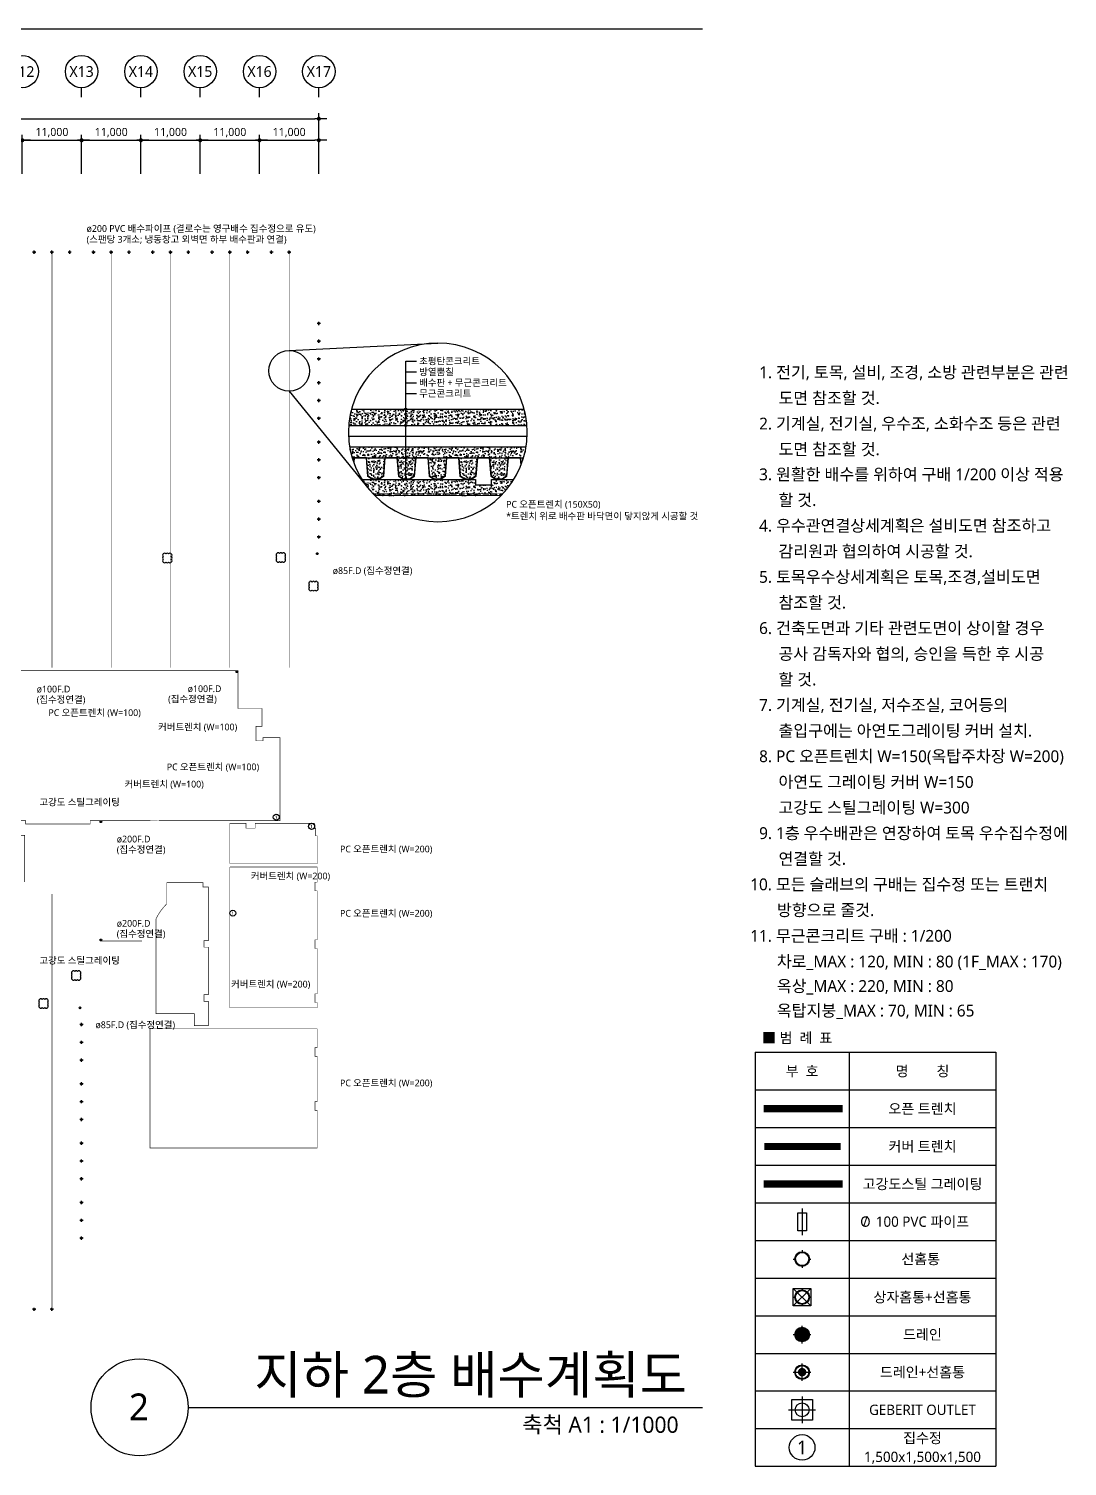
# Model space of a CAD drawing. Header units: millimetres. Extents: x 5104319 to 6731528, y 2502930 to 3039130.
# Drawn here: x 5698141 to 5890728, y 2772607 to 3039130 of the extents above; entities that cross this region are included whole.
import ezdxf
from ezdxf.enums import TextEntityAlignment as Align

# ---------------------------------------------------------------- set-up
doc = ezdxf.new("R2010")
doc.units = ezdxf.units.MM
doc.header["$PDMODE"] = 1
for name, pattern in [('CENTER2', [28.575, 19.05, -3.175, 3.175, -3.175]), ('DIVIDE2', [15.875, 6.35, -3.175, 0, -3.175, 0, -3.175]), ('HID', [2.3, 1.5, -0.8])]:
    doc.linetypes.add(name, pattern=pattern)
doc.layers.get('Defpoints').update_dxf_attribs({"color": 140})
for name, color, linetype in [('0-아연도 그레이팅 커버', 6, 'DIVIDE2'), ('0-오픈트랜치', 2, 'HID'), ('AA-EL-9', 251, 'Continuous'), ('AA-FIN-1', 6, 'Continuous'), ('AA-FIN-2', 8, 'Continuous'), ('D-1', 6, 'Continuous'), ('D-2', 6, 'Continuous'), ('D-3', 6, 'Continuous'), ('EL4', 253, 'Continuous'), ('HAT', 8, 'Continuous'), ('SYM', 253, 'Continuous')]:
    doc.layers.add(name, color=color, linetype=linetype)
for name, color, linetype, lineweight in [('A-AXIS-BUBL', 7, 'Continuous', 25), ('A-BORD-TEXT', 3, 'Continuous', 25), ('A-DIMS', 7, 'Continuous', 25), ('A-MKXS-TEXT1', 3, 'Continuous', 25), ('A-XXXX-SYMB', 7, 'Continuous', 25), ('A-XXXX-TXT1', 3, 'Continuous', 25), ('A-XXXX-TXT2', 3, 'Continuous', 25), ('AA-WALL-CONC', 2, 'Continuous', 18), ('REV-202205', 20, 'Continuous', 25)]:
    doc.layers.add(name, color=color, linetype=linetype, lineweight=lineweight)
doc.styles.add('HY울릉도L', font='')
doc.styles.add('맑은고딕', font='malgun.ttf')
doc.styles.get('HY울릉도L').set_extended_font_data('HYwulM')
doc.linetypes.add('BATTING', pattern='A,0.00254,-2.54,[134,ltypeshp.shx,S=2.54,R=0,X=-2.54,Y=0],-5.08,[134,ltypeshp.shx,S=2.54,R=180,X=2.54,Y=0],-2.54', length=10.16254)
doc.dimstyles.new('CDIM', dxfattribs={"dimtxt": 3, "dimasz": 1.5, "dimexe": 2, "dimexo": 1, "dimgap": 1, "dimtad": 1, "dimdec": 0, "dimrnd": 0.5, "dimzin": 0, "dimdsep": 32, "dimlunit": 6, "dimtxsty": 'HY울릉도L', "dimblk1": '_CIDOT', "dimblk2": '_CIDOT', "dimsah": 1, "dimcen": 5.5, "dimclrd": 2, "dimclre": 2, "dimclrt": 7, "dimadec": 0, "dimazin": 0, "dimtfac": 1, "dimtdec": 0, "dimtix": 1, "dimtmove": 2, "dimatfit": 1, "dimldrblk": '_CIDOT', "dimfxl": 1, "dimtolj": 1, "dimtzin": 0, "dimlwd": -1, "dimarcsym": 0})

# ---------------------------------------------------------------- blocks, each defined once
blk = doc.blocks.new('_CIDOT')
at = {"color": 0, "linetype": 'ByBlock'}
blk.add_line((2, 0), (-1, 0), dxfattribs=at)
at = {"color": 0, "linetype": 'ByBlock', "const_width": 0.5}
blk.add_lwpolyline([(-0.25, 0, 1), (0.25, 0, 1)], format="xyb", close=True, dxfattribs=at)
blk = doc.blocks.new('*D38')
at = {"layer": 'A-DIMS', "lineweight": -2, "transparency": 16777216}
for p, q in [((236693, 255621), (236693, 262871)), ((247693, 255621), (247693, 262871))]:
    blk.add_line(p, q, dxfattribs=at)
at = {"layer": 'A-DIMS', "transparency": 16777216}
blk.add_line((237443, 261871), (246943, 261871), dxfattribs=at)
at = {"layer": 'Defpoints', "color": 0, "transparency": 16777216}
for p in [(247693, 261871), (236693, 255121), (247693, 255121)]:
    blk.add_point(p, dxfattribs=at)
at = {"layer": 'A-DIMS', "transparency": 16777216, "xscale": 750, "yscale": 750, "zscale": 750, "rotation": 180}
blk.add_blockref('_CIDOT', (236693, 261871), dxfattribs=at)
at = {"layer": 'A-DIMS', "transparency": 16777216, "xscale": 750, "yscale": 750, "zscale": 750}
blk.add_blockref('_CIDOT', (247693, 261871), dxfattribs=at)
at = {"layer": 'A-DIMS', "color": 3, "transparency": 16777216, "insert": (242193, 263275), "char_height": 1500, "attachment_point": 5, "style": '맑은고딕'}
blk.add_mtext('\\A1;11,000', dxfattribs=at)
blk = doc.blocks.new('*D39')
at = {"layer": 'A-DIMS', "lineweight": -2, "transparency": 16777216}
for p, q in [((247693, 255621), (247693, 262871)), ((258693, 255621), (258693, 262871))]:
    blk.add_line(p, q, dxfattribs=at)
at = {"layer": 'A-DIMS', "transparency": 16777216}
blk.add_line((248443, 261871), (257943, 261871), dxfattribs=at)
at = {"layer": 'Defpoints', "color": 0, "transparency": 16777216}
for p in [(258693, 261871), (247693, 255121), (258693, 255121)]:
    blk.add_point(p, dxfattribs=at)
at = {"layer": 'A-DIMS', "transparency": 16777216, "xscale": 750, "yscale": 750, "zscale": 750, "rotation": 180}
blk.add_blockref('_CIDOT', (247693, 261871), dxfattribs=at)
at = {"layer": 'A-DIMS', "transparency": 16777216, "xscale": 750, "yscale": 750, "zscale": 750}
blk.add_blockref('_CIDOT', (258693, 261871), dxfattribs=at)
at = {"layer": 'A-DIMS', "color": 3, "transparency": 16777216, "insert": (253193, 263275), "char_height": 1500, "attachment_point": 5, "style": '맑은고딕'}
blk.add_mtext('\\A1;11,000', dxfattribs=at)
blk = doc.blocks.new('*D40')
at = {"layer": 'A-DIMS', "lineweight": -2, "transparency": 16777216}
for p, q in [((258693, 255621), (258693, 262871)), ((269693, 255621), (269693, 262871))]:
    blk.add_line(p, q, dxfattribs=at)
at = {"layer": 'A-DIMS', "transparency": 16777216}
blk.add_line((259443, 261871), (268943, 261871), dxfattribs=at)
at = {"layer": 'Defpoints', "color": 0, "transparency": 16777216}
for p in [(269693, 261871), (258693, 255121), (269693, 255121)]:
    blk.add_point(p, dxfattribs=at)
at = {"layer": 'A-DIMS', "transparency": 16777216, "xscale": 750, "yscale": 750, "zscale": 750, "rotation": 180}
blk.add_blockref('_CIDOT', (258693, 261871), dxfattribs=at)
at = {"layer": 'A-DIMS', "transparency": 16777216, "xscale": 750, "yscale": 750, "zscale": 750}
blk.add_blockref('_CIDOT', (269693, 261871), dxfattribs=at)
at = {"layer": 'A-DIMS', "color": 3, "transparency": 16777216, "insert": (264193, 263275), "char_height": 1500, "attachment_point": 5, "style": '맑은고딕'}
blk.add_mtext('\\A1;11,000', dxfattribs=at)
blk = doc.blocks.new('*D41')
at = {"layer": 'A-DIMS', "lineweight": -2, "transparency": 16777216}
for p, q in [((269693, 255621), (269693, 262871)), ((280693, 255621), (280693, 262871))]:
    blk.add_line(p, q, dxfattribs=at)
at = {"layer": 'A-DIMS', "transparency": 16777216}
blk.add_line((270443, 261871), (279943, 261871), dxfattribs=at)
at = {"layer": 'Defpoints', "color": 0, "transparency": 16777216}
for p in [(280693, 261871), (269693, 255121), (280693, 255121)]:
    blk.add_point(p, dxfattribs=at)
at = {"layer": 'A-DIMS', "transparency": 16777216, "xscale": 750, "yscale": 750, "zscale": 750, "rotation": 180}
blk.add_blockref('_CIDOT', (269693, 261871), dxfattribs=at)
at = {"layer": 'A-DIMS', "transparency": 16777216, "xscale": 750, "yscale": 750, "zscale": 750}
blk.add_blockref('_CIDOT', (280693, 261871), dxfattribs=at)
at = {"layer": 'A-DIMS', "color": 3, "transparency": 16777216, "insert": (275193, 263275), "char_height": 1500, "attachment_point": 5, "style": '맑은고딕'}
blk.add_mtext('\\A1;11,000', dxfattribs=at)
blk = doc.blocks.new('*D42')
at = {"layer": 'A-DIMS', "lineweight": -2, "transparency": 16777216}
for p, q in [((280693, 255621), (280693, 262871)), ((291693, 255621), (291693, 262871))]:
    blk.add_line(p, q, dxfattribs=at)
at = {"layer": 'A-DIMS', "transparency": 16777216}
blk.add_line((281443, 261871), (290943, 261871), dxfattribs=at)
at = {"layer": 'Defpoints', "color": 0, "transparency": 16777216}
for p in [(291693, 261871), (280693, 255121), (291693, 255121)]:
    blk.add_point(p, dxfattribs=at)
at = {"layer": 'A-DIMS', "transparency": 16777216, "xscale": 750, "yscale": 750, "zscale": 750, "rotation": 180}
blk.add_blockref('_CIDOT', (280693, 261871), dxfattribs=at)
at = {"layer": 'A-DIMS', "transparency": 16777216, "xscale": 750, "yscale": 750, "zscale": 750}
blk.add_blockref('_CIDOT', (291693, 261871), dxfattribs=at)
at = {"layer": 'A-DIMS', "color": 3, "transparency": 16777216, "insert": (286193, 263275), "char_height": 1500, "attachment_point": 5, "style": '맑은고딕'}
blk.add_mtext('\\A1;11,000', dxfattribs=at)
blk = doc.blocks.new('*D43')
at = {"layer": 'A-DIMS', "lineweight": -2, "transparency": 16777216}
for p, q in [((126693, 255621), (126693, 266871)), ((302693, 255621), (302693, 266871))]:
    blk.add_line(p, q, dxfattribs=at)
at = {"layer": 'A-DIMS', "transparency": 16777216}
blk.add_line((127443, 265871), (301943, 265871), dxfattribs=at)
at = {"layer": 'Defpoints', "color": 0, "transparency": 16777216}
for p in [(302693, 265871), (126693, 255121), (302693, 255121)]:
    blk.add_point(p, dxfattribs=at)
at = {"layer": 'A-DIMS', "transparency": 16777216, "xscale": 750, "yscale": 750, "zscale": 750, "rotation": 180}
blk.add_blockref('_CIDOT', (126693, 265871), dxfattribs=at)
at = {"layer": 'A-DIMS', "transparency": 16777216, "xscale": 750, "yscale": 750, "zscale": 750}
blk.add_blockref('_CIDOT', (302693, 265871), dxfattribs=at)
at = {"layer": 'A-DIMS', "color": 3, "transparency": 16777216, "insert": (214693, 267275), "char_height": 1500, "attachment_point": 5, "style": '맑은고딕'}
blk.add_mtext('\\A1;176,000', dxfattribs=at)
blk = doc.blocks.new('*D44')
at = {"layer": 'A-DIMS', "lineweight": -2, "transparency": 16777216}
for p, q in [((291693, 255621), (291693, 262871)), ((302693, 255621), (302693, 262871))]:
    blk.add_line(p, q, dxfattribs=at)
at = {"layer": 'A-DIMS', "transparency": 16777216}
blk.add_line((292443, 261871), (301943, 261871), dxfattribs=at)
at = {"layer": 'Defpoints', "color": 0, "transparency": 16777216}
for p in [(302693, 261871), (291693, 255121), (302693, 255121)]:
    blk.add_point(p, dxfattribs=at)
at = {"layer": 'A-DIMS', "transparency": 16777216, "xscale": 750, "yscale": 750, "zscale": 750, "rotation": 180}
blk.add_blockref('_CIDOT', (291693, 261871), dxfattribs=at)
at = {"layer": 'A-DIMS', "transparency": 16777216, "xscale": 750, "yscale": 750, "zscale": 750}
blk.add_blockref('_CIDOT', (302693, 261871), dxfattribs=at)
at = {"layer": 'A-DIMS', "color": 3, "transparency": 16777216, "insert": (297193, 263275), "char_height": 1500, "attachment_point": 5, "style": '맑은고딕'}
blk.add_mtext('\\A1;11,000', dxfattribs=at)
blk = doc.blocks.new('배수 NOTE')
at = {"layer": 'A-BORD-TEXT', "style": '맑은고딕'}
for s, p in [('1. 전기, 토목, 설비, 조경, 소방 관련부분은 관련 ', (442112, 286709)), ('도면 참조할 것.', (445066, 282798)), ('2. 기계실, 전기실, 우수조, 소화수조 등은 관련', (442112, 278909)), ('도면 참조할 것.', (445066, 274998)), ('3. 원활한 배수를 위하여 구배 1/200 이상 적용', (442112, 271182)), ('할 것.', (445066, 267271)), ('4. 우수관연결상세계획은 설비도면 참조하고', (442112, 263382)), ('감리원과 협의하여 시공할 것.', (445066, 259471)), ('5. 토목우수상세계획은 토목,조경,설비도면', (442112, 255582)), ('참조할 것.', (445066, 251671)), ('6. 건축도면과 기타 관련도면이 상이할 경우', (442112, 247782)), ('공사 감독자와 협의, 승인을 득한 후 시공 ', (445066, 243871)), ('할 것.', (445066, 239971)), ('7. 기계실, 전기실, 저수조실, 코어등의', (442112, 236082)), ('출입구에는 아연도그레이팅 커버 설치.', (445066, 232171)), ('8. PC 오픈트렌치 W=150(옥탑주차장 W=200) ', (442112, 228282)), ('아연도 그레이팅 커버 W=150', (445066, 224371)), ('고강도 스틸그레이팅 W=300', (445066, 220471)), ('9. 1층 우수배관은 연장하여 토목 우수집수정에', (442112, 216582)), ('연결할 것.', (445066, 212671)), ('10. 모든 슬래브의 구배는 집수정 또는 트랜치', (440756, 208782)), ('방향으로 줄것.', (444839, 204871)), ('11. 무근콘크리트 구배 : 1/200', (440756, 200949)), ('차로_MAX : 120, MIN : 80 (1F_MAX : 170)', (444813, 197037)), ('옥상_MAX : 220, MIN : 80 ', (444813, 193309)), ('옥탑지붕_MAX : 70, MIN : 65', (444813, 189573))]:
    blk.add_text(s, height=1800, dxfattribs=at).set_placement(p)
blk = doc.blocks.new('A$C20DC7017')
at = {"layer": 'D-1'}
for p, q in [((1200, 2640), (1200, 2280)), ((-240, 1200), (120, 1200)), ((1200, 120), (1200, -240)), ((2280, 1200), (2640, 1200))]:
    blk.add_line(p, q, dxfattribs=at)
at = {"layer": 'D-1', "ltscale": 0.6}
blk.add_circle((1200, 1200), 1080, dxfattribs=at)
at = {"layer": 'Defpoints'}
blk.add_circle((1200, 1200), 1200, dxfattribs=at)
at = {"layer": 'SYM', "ltscale": 0.6}
blk.add_circle((1200, 1200), 1080, dxfattribs=at)
blk = doc.blocks.new('A$C144A12A0')
at = {"layer": 'D-2'}
h = blk.add_hatch(color=256, dxfattribs=at)
h.dxf.hatch_style = 1
edge = h.paths.add_edge_path()
edge.add_arc((1200, 1200), 1200, 0, 360)
for p, q in [((1200, -240), (1200, 2640)), ((-240, 1200), (2640, 1200))]:
    blk.add_line(p, q, dxfattribs=at)
at = {"layer": 'Defpoints'}
blk.add_circle((1200, 1200), 1200, dxfattribs=at)
blk = doc.blocks.new('A$C2F0C5309')
at = {"layer": 'D-3'}
for p, q in [((1200, -240), (1200, 2640)), ((-240, 1200), (2640, 1200))]:
    blk.add_line(p, q, dxfattribs=at)
at = {"layer": 'D-3', "const_width": 691}
blk.add_lwpolyline([(854, 1200, 1), (1546, 1200, 1)], format="xyb", close=True, dxfattribs=at)
at = {"layer": 'D-3', "ltscale": 0.6}
blk.add_circle((1200, 1200), 1093, dxfattribs=at)
at = {"layer": 'Defpoints'}
blk.add_circle((1200, 1200), 1200, dxfattribs=at)
blk = doc.blocks.new('pipe')
at = {"layer": 'D-1', "ltscale": 0.6}
blk.add_lwpolyline([(4852578, 194316), (4852578, 196766), (4853778, 196766), (4853778, 194316)], close=True, dxfattribs=at)
blk.add_lwpolyline([(4853178, 197366), (4853178, 193716)], dxfattribs=at)
blk = doc.blocks.new('상자')
at = {"layer": 'D-1'}
for p, q in [((6041333, 124773), (6041693, 124773)), ((6042773, 126213), (6042773, 125853)), ((6043853, 124773), (6044213, 124773)), ((6042773, 123693), (6042773, 123333))]:
    blk.add_line(p, q, dxfattribs=at)
at = {"layer": 'D-1', "ltscale": 0.6}
blk.add_lwpolyline([(6041333, 126213), (6044213, 126213), (6044213, 123333), (6041333, 123333)], close=True, dxfattribs=at)
for points in [[(6044213, 126213), (6041333, 123333)], [(6041333, 126213), (6044213, 123333)]]:
    blk.add_lwpolyline(points, dxfattribs=at)
blk.add_circle((6042773, 124773), 1080, dxfattribs=at)
at = {"layer": 'Defpoints'}
blk.add_circle((6042773, 124773), 1200, dxfattribs=at)
at = {"layer": 'SYM', "ltscale": 0.6}
blk.add_circle((6042773, 124773), 1080, dxfattribs=at)
blk = doc.blocks.new('범례')
for p, q in [((5050922, 2339790), (5093037, 2339790)), ((5050922, 2339790), (5050922, 2267386)), ((5067378, 2339790), (5067378, 2267386)), ((5093037, 2339790), (5093037, 2306879)), ((5093037, 2339790), (5093037, 2267386)), ((5050922, 2333208), (5093037, 2333208)), ((5050922, 2326626), (5093037, 2326626)), ((5050922, 2320043), (5093037, 2320043)), ((5050922, 2313461), (5093037, 2313461)), ((5050922, 2313461), (5093037, 2313461)), ((5050922, 2306879), (5093037, 2306879)), ((5050922, 2300297), (5093037, 2300297)), ((5050922, 2293715), (5093037, 2293715)), ((5050922, 2287132), (5093037, 2287132)), ((5050922, 2280550), (5093037, 2280550)), ((5050922, 2273968), (5093037, 2273968)), ((5050922, 2267386), (5093037, 2267386))]:
    blk.add_line(p, q)
blk.add_lwpolyline([(5067378, 2306879), (5067378, 2300297)])
at = {"layer": '0-아연도 그레이팅 커버', "linetype": 'CENTER2', "ltscale": 400, "const_width": 1197}
blk.add_lwpolyline([(5065889, 2323317), (5052515, 2323317)], dxfattribs=at)
at = {"layer": '0-아연도 그레이팅 커버', "ltscale": 600, "const_width": 1282}
blk.add_lwpolyline([(5066236, 2316752), (5052421, 2316752)], dxfattribs=at)
at = {"layer": '0-오픈트랜치', "ltscale": 1000, "const_width": 1282}
blk.add_lwpolyline([(5066236, 2329917), (5052421, 2329917)], dxfattribs=at)
at = {"layer": 'D-1'}
for p, q in [((5059150, 2279578), (5059150, 2274941)), ((5056795, 2277259), (5061506, 2277259))]:
    blk.add_line(p, q, dxfattribs=at)
blk.add_lwpolyline([(5057341, 2279068), (5060959, 2279068), (5060959, 2275450), (5057341, 2275450)], close=True, dxfattribs=at)
blk.add_circle((5059150, 2277259), 1206, dxfattribs=at)
at = {"layer": 'D-3', "ltscale": 0.6}
blk.add_circle((5059150, 2270677), 2243, dxfattribs=at)
at = {"xscale": 1.282279608192343, "yscale": 1.282279608192343, "zscale": 1.282279608192343}
blk.add_blockref('pipe', (-1163981, 2059399), dxfattribs=at)
at = {"layer": 'D-1', "ltscale": 0.6, "xscale": 1.068566340160285, "yscale": 1.068566340160285, "zscale": 1.068566340160285}
for name, p in [('A$C20DC7017', (5057868, 2302350)), ('상자', (-1397954, 2163634))]:
    blk.add_blockref(name, p, dxfattribs=at)
at = {"layer": 'D-2', "ltscale": 0.6, "xscale": 1.068566340160285, "yscale": 1.068566340160285, "zscale": 1.068566340160285}
blk.add_blockref('A$C144A12A0', (5057868, 2289141), dxfattribs=at)
at = {"layer": 'D-3', "ltscale": 0.6, "xscale": 1.068566340160285, "yscale": 1.068566340160285, "zscale": 1.068566340160285}
blk.add_blockref('A$C2F0C5309', (5057868, 2282559), dxfattribs=at)
at = {"layer": 'A-BORD-TEXT', "style": '맑은고딕'}
blk.add_text('  ■ 범  례  표', height=1800, dxfattribs=at).set_placement((5050922, 2341421))
for s, height, p in [('부  호', 1800, (5059150, 2336499)), ('명        칭', 1800, (5080207, 2336499)), ('오픈 트렌치', 1800, (5080207, 2329917)), ('커버 트렌치', 1800, (5080207, 2323335)), ('고강도스틸 그레이팅', 1800, (5080207, 2316752)), ('O', 1800, (5070227, 2310170)), ('/', 1800, (5070236, 2310275)), ('100 PVC 파이프', 1800, (5080207, 2310170)), ('선홈통 ', 1800, (5080207, 2303632)), ('상자홈통+선홈통', 1800, (5080207, 2296962)), ('드레인', 1800, (5080207, 2290424)), ('드레인+선홈통', 1800, (5080207, 2283841)), ('GEBERIT OUTLET', 1800, (5080207, 2277259)), ('집수정', 1800, (5080207, 2272323)), ('1', 2400, (5059150, 2270677)), ('1,500x1,500x1,500', 1800, (5080207, 2269031))]:
    blk.add_text(s, height=height, dxfattribs=at).set_placement(p, align=Align.MIDDLE_CENTER)
blk = doc.blocks.new('DIM(210222)')
for p, q in [((258693, 269870.6), (258693, 271620.6)), ((269693, 269870.6), (269693, 271620.6)), ((280693, 269870.6), (280693, 271620.6)), ((291693, 269870.6), (291693, 271620.6)), ((302693, 269870.6), (302693, 271620.6))]:
    blk.add_line(p, q)
at = {"layer": 'A-AXIS-BUBL', "ltscale": 0.2}
for centre in [(247693, 274620.6), (258693, 274620.6), (269693, 274620.6), (280693, 274620.6), (291693, 274620.6), (302693, 274620.6)]:
    blk.add_circle(centre, 3000, dxfattribs=at)
at = {"layer": 'A-XXXX-TXT2', "ltscale": 0.2, "style": '맑은고딕'}
for s, p in [('X12', (247693, 274620.6)), ('X13', (258693, 274620.6)), ('X14', (269693, 274620.6)), ('X15', (280693, 274620.6)), ('X16', (291693, 274620.6)), ('X17', (302693, 274620.6))]:
    blk.add_text(s, height=2000, dxfattribs=at).set_placement(p, align=Align.MIDDLE)
at = {"layer": 'A-DIMS'}
for p1, p2, distance, picture, middle in [((126693, 255120.6), (302693, 255120.6), 10750, '*D43', (214693, 267275.5)), ((236693, 255120.6), (247693, 255120.6), 6750, '*D38', (242193, 263275.5)), ((247693, 255120.6), (258693, 255120.6), 6750, '*D39', (253193, 263275.5)), ((258693, 255120.6), (269693, 255120.6), 6750, '*D40', (264193, 263275.5)), ((269693, 255120.6), (280693, 255120.6), 6750, '*D41', (275193, 263275.5)), ((280693, 255120.6), (291693, 255120.6), 6750, '*D42', (286193, 263275.5)), ((291693, 255120.6), (302693, 255120.6), 6750, '*D44', (297193, 263275.5))]:
    dim = blk.add_aligned_dim(p1=p1, p2=p2, distance=distance, dimstyle='CDIM', override={"dimscale": 500, "dimtxsty": '맑은고딕', "dimclrd": 256, "dimclre": 256, "dimclrt": 3}, dxfattribs=at)
    dim.commit()
    dim.dimension.update_dxf_attribs({"geometry": picture, "text_midpoint": middle})

msp = doc.modelspace()

# ---------------------------------------------------------------- hatches: boundary and pattern name
h = msp.add_hatch(color=256)
h.dxf.hatch_style = 1
edge = h.paths.add_edge_path()
edge.add_arc((5768043, 2968585), 200, 0, 360)
h = msp.add_hatch(color=256)
h.dxf.hatch_style = 1
edge = h.paths.add_edge_path()
edge.add_arc((5768043, 2965585), 200, 0, 360)
h = msp.add_hatch(color=256)
h.dxf.hatch_style = 1
edge = h.paths.add_edge_path()
edge.add_arc((5768043, 2959585), 200, 0, 360)
h = msp.add_hatch(color=256)
h.dxf.hatch_style = 1
edge = h.paths.add_edge_path()
edge.add_arc((5768043, 2955585), 200, 0, 360)
at = {"layer": 'HAT'}
h = msp.add_hatch(dxfattribs=at)
h.set_pattern_fill('AR-CONC', color=256, scale=8, style=0)
h.set_pattern_definition([(50, (5508914.6, 2932249.4), (1457.4774, -127.5127), [152.4, -1676.4]), (355, (5508914.6, 2932249.4), (-281.947, 1528.455), [121.92, -1341.125]), (100.45144, (5509036, 2932238.8), (1175.53, 1400.942), [129.52, -1424.722]), (46.1842, (5508914.6, 2932655.8), (2168.632, -336.339), [228.6, -2514.6]), (96.6356, (5509095.3, 2932627.8), (1899.233, 1979.409), [194.28, -2137.085]), (351.18415, (5508914.6, 2932655.8), (1899.233, 1979.409), [182.88, -2011.678]), (21, (5509117.8, 2932554.2), (1212.915, -818.1216), [152.4, -1676.4]), (326, (5509117.8, 2932554.2), (494.416, 1473.504), [121.92, -1341.12]), (71.45144, (5509218.9, 2932486), (1707.3314, 655.382), [129.52, -1424.7195]), (37.5, (5508914.6, 2932249.4), (24.7088, 676.4403), [0, -1324.864, 0, -1361.44, 0, -1346.2]), (7.5, (5508914.6, 2932249.4), (534.5573, 801.4446), [0, -776.224, 0, -1294.384, 0, -513.08]), (327.5, (5508461.46, 2932249.4), (1084.7248, -45.83), [0, -508, 0, -1584.96, 0, -2103.12]), (317.5, (5508258.3, 2932249.4), (1185.0335, 203.412), [0, -660.4, 0, -1052.576, 0, -1493.52])])
edge = h.paths.add_edge_path()
edge.add_arc((5774009, 2964290), 16567, 164.97709, 175.51916)
edge.add_line((5757492, 2965585), (5790525, 2965585))
edge.add_arc((5774009, 2964290), 16567, 4.48084, 15.02291)
edge.add_line((5790010, 2968585), (5758008, 2968585))
h = msp.add_hatch(dxfattribs=at)
h.set_pattern_fill('AR-CONC', color=256, scale=200, style=0)
h.set_pattern_definition([(50, (5741572.5, 3065521.4), (1434.52, -125.504), [150, -1650]), (355, (5741572.5, 3065521.4), (-277.503, 1504.384), [120, -1320]), (100.4514, (5741692, 3065510.9), (1157.019, 1378.879), [127.48, -1402.284]), (46.1842, (5741572.5, 3065921.4), (2134.482, -331.038), [225, -2475]), (96.6356, (5741750.4, 3065893.8), (1869.325, 1948.236), [191.22, -2103.426]), (351.1842, (5741572.5, 3065921.4), (1869.324, 1948.237), [180, -1980]), (21, (5741772.5, 3065821.4), (1193.814, -805.238), [150, -1650]), (326, (5741772.5, 3065821.4), (486.63, 1450.3), [120, -1320]), (71.4514, (5741872, 3065754.3), (1680.445, 645.061), [127.48, -1402.284]), (37.5, (5741572.5, 3065521.4), (24.3197, 665.7877), [0, -1304, 0, -1340, 0, -1325]), (7.5, (5741572.5, 3065521.4), (526.139, 788.8234), [0, -764, 0, -1274, 0, -505]), (327.5, (5741126.5, 3065521.4), (1067.6449, -45.1097), [0, -500, 0, -1560, 0, -2070]), (317.5, (5740926.5, 3065521.4), (1166.372, 200.21), [0, -650, 0, -1036, 0, -1470])])
edge = h.paths.add_edge_path()
edge.add_arc((5774009, 2964290), 16567, 189.39929, 199.66683)
edge.add_line((5758408, 2958715), (5758476, 2959545))
edge.add_line((5758476, 2959545), (5760754, 2959545))
edge.add_line((5760754, 2959545), (5761034, 2956135))
edge.add_line((5761034, 2956135), (5761860, 2955585))
edge.add_line((5761860, 2955585), (5763085, 2955585))
edge.add_line((5763085, 2955585), (5763910, 2956135))
edge.add_line((5763910, 2956135), (5764190, 2959545))
edge.add_line((5764190, 2959545), (5766469, 2959545))
edge.add_line((5766469, 2959545), (5766749, 2956135))
edge.add_line((5766749, 2956135), (5767574, 2955585))
edge.add_line((5767574, 2955585), (5768799, 2955585))
edge.add_line((5768799, 2955585), (5769625, 2956135))
edge.add_line((5769625, 2956135), (5769905, 2959545))
edge.add_line((5769905, 2959545), (5772183, 2959545))
edge.add_line((5772183, 2959545), (5772183, 2961585))
edge.add_line((5772183, 2961585), (5757664, 2961585))
h = msp.add_hatch(dxfattribs=at)
h.set_pattern_fill('AR-CONC', color=256, scale=200, style=0)
h.set_pattern_definition([(50, (5758715.4, 3065521.4), (1434.52, -125.504), [150, -1650]), (355, (5758715.4, 3065521.4), (-277.503, 1504.384), [120, -1320]), (100.4514, (5758834.9, 3065510.9), (1157.019, 1378.879), [127.48, -1402.284]), (46.1842, (5758715.4, 3065921.4), (2134.482, -331.038), [225, -2475]), (96.6356, (5758893.2, 3065893.8), (1869.325, 1948.236), [191.22, -2103.426]), (351.1842, (5758715.4, 3065921.4), (1869.324, 1948.237), [180, -1980]), (21, (5758915.4, 3065821.4), (1193.814, -805.238), [150, -1650]), (326, (5758915.4, 3065821.4), (486.63, 1450.3), [120, -1320]), (71.4514, (5759014.9, 3065754.3), (1680.445, 645.061), [127.48, -1402.284]), (37.5, (5758715.37, 3065521.4), (24.3197, 665.7877), [0, -1304, 0, -1340, 0, -1325]), (7.5, (5758715.4, 3065521.4), (526.139, 788.8234), [0, -764, 0, -1274, 0, -505]), (327.5, (5758269.37, 3065521.4), (1067.6449, -45.1097), [0, -500, 0, -1560, 0, -2070]), (317.5, (5758069.4, 3065521.4), (1166.372, 200.21), [0, -650, 0, -1036, 0, -1470])])
h.paths.add_polyline_path([(5789326, 2959545), (5789326, 2961585), (5772183, 2961585), (5772183, 2959545), (5772463, 2956135), (5773288, 2955585), (5774514, 2955585), (5775339, 2956135), (5775619, 2959545), (5777897, 2959545), (5778177, 2956135), (5779002, 2955585), (5780228, 2955585), (5781053, 2956135), (5781333, 2959545), (5783611, 2959545), (5783891, 2956135), (5784717, 2955585), (5785942, 2955585), (5786767, 2956135), (5787047, 2959545)])
h = msp.add_hatch(dxfattribs=at)
h.set_pattern_fill('AR-CONC', color=256, scale=200, style=0)
h.set_pattern_definition([(50, (5775858.2, 3065521.4), (1434.52, -125.504), [150, -1650]), (355, (5775858.2, 3065521.4), (-277.503, 1504.384), [120, -1320]), (100.4514, (5775977.8, 3065510.9), (1157.019, 1378.879), [127.48, -1402.284]), (46.1842, (5775858.2, 3065921.4), (2134.482, -331.038), [225, -2475]), (96.6356, (5776036, 3065893.8), (1869.325, 1948.236), [191.22, -2103.426]), (351.1842, (5775858.2, 3065921.4), (1869.324, 1948.237), [180, -1980]), (21, (5776058.2, 3065821.4), (1193.814, -805.238), [150, -1650]), (326, (5776058.2, 3065821.4), (486.63, 1450.3), [120, -1320]), (71.4514, (5776157.7, 3065754.3), (1680.445, 645.061), [127.48, -1402.284]), (37.5, (5775858.23, 3065521.4), (24.3197, 665.7877), [0, -1304, 0, -1340, 0, -1325]), (7.5, (5775858.2, 3065521.4), (526.139, 788.8234), [0, -764, 0, -1274, 0, -505]), (327.5, (5775412.23, 3065521.4), (1067.645, -45.1097), [0, -500, 0, -1560, 0, -2070]), (317.5, (5775212.2, 3065521.4), (1166.372, 200.21), [0, -650, 0, -1036, 0, -1470])])
edge = h.paths.add_edge_path()
edge.add_arc((5774009, 2964290), 16567, 338.58869, 350.60071)
edge.add_line((5790354, 2961585), (5789326, 2961585))
edge.add_line((5789326, 2961585), (5789326, 2959545))
edge.add_line((5789326, 2959545), (5789433, 2958242))
h = msp.add_hatch(dxfattribs=at)
h.set_pattern_fill('AR-CONC', color=256, scale=8, style=0)
h.set_pattern_definition([(50, (5508914.6, 2919249.4), (1457.4774, -127.5127), [152.4, -1676.4]), (355, (5508914.6, 2919249.4), (-281.947, 1528.455), [121.92, -1341.125]), (100.45144, (5509036, 2919238.8), (1175.53, 1400.942), [129.52, -1424.722]), (46.1842, (5508914.6, 2919655.8), (2168.632, -336.339), [228.6, -2514.6]), (96.6356, (5509095.3, 2919627.8), (1899.233, 1979.409), [194.28, -2137.085]), (351.18415, (5508914.6, 2919655.8), (1899.233, 1979.409), [182.88, -2011.678]), (21, (5509117.8, 2919554.2), (1212.915, -818.1216), [152.4, -1676.4]), (326, (5509117.8, 2919554.2), (494.416, 1473.504), [121.92, -1341.12]), (71.45144, (5509218.9, 2919486), (1707.3314, 655.382), [129.52, -1424.7195]), (37.5, (5508914.6, 2919249.4), (24.7088, 676.4403), [0, -1324.864, 0, -1361.44, 0, -1346.2]), (7.5, (5508914.6, 2919249.4), (534.5573, 801.4446), [0, -776.224, 0, -1294.384, 0, -513.08]), (327.5, (5508461.46, 2919249.4), (1084.7248, -45.83), [0, -508, 0, -1584.96, 0, -2103.12]), (317.5, (5508258.3, 2919249.4), (1185.0335, 203.412), [0, -660.4, 0, -1052.576, 0, -1493.52])])
edge = h.paths.add_edge_path()
edge.add_arc((5774009, 2964290), 16567, 211.70008, 224.95509)
edge.add_line((5762285, 2952585), (5785733, 2952585))
edge.add_arc((5774009, 2964290), 16567, 315.04491, 328.29992)
edge.add_line((5788104, 2955585), (5783972, 2955585))
edge.add_line((5783972, 2955585), (5783972, 2954585))
edge.add_line((5783972, 2954585), (5780972, 2954585))
edge.add_line((5780972, 2954585), (5780972, 2955585))
edge.add_line((5780972, 2955585), (5759913, 2955585))

# ---------------------------------------------------------------- linework, layer by layer
for p, q in [((5104319, 3039130), (5823069, 3039130)), ((5768043, 2975510), (5770043, 2975510)), ((5768043, 2973510), (5770043, 2973510)), ((5768043, 2971510), (5770043, 2971510))]:
    msp.add_line(p, q)
for points in [[(5702437, 2997701, 0, 500, 0), (5703497, 2998761, 0, 0, 0), (5706702, 3001966, 0, 0, 0), (5708580, 3001966, 0, 0, 0)], [(5782177, 2954595, 0, 500, 0), (5782883, 2953373, 0, 0, 0), (5784272, 2950967, 0, 0, 0), (5786272, 2950967, 0, 0, 0)], [(5751637, 2941801, 0, 500, 0), (5752387, 2940502, 0, 0, 0), (5753451, 2938659, 0, 0, 0), (5754514, 2938659, 0, 0, 0)], [(5696679, 2919908, 0, 500, 0), (5697429, 2918609, 0, 0, 0), (5698493, 2916767, 0, 0, 0), (5699557, 2916767, 0, 0, 0)], [(5721430, 2920351, 0, 500, 0), (5721430, 2918851, 0, 0, 0), (5721430, 2912285, 0, 0, 0), (5718973, 2912285, 0, 0, 0)], [(5736744, 2919908, 0, 500, 0), (5735994, 2918609, 0, 0, 0), (5734931, 2916767, 0, 0, 0), (5733867, 2916767, 0, 0, 0)], [(5739312, 2913301, 0, 500, 0), (5739312, 2911801, 0, 0, 0), (5739312, 2909673, 0, 0, 0), (5736855, 2909673, 0, 0, 0)], [(5744937, 2902276, 0, 500, 0), (5743437, 2902276, 0, 0, 0), (5740872, 2902276, 0, 0, 0)], [(5733112, 2892101, 0, 500, 0), (5733112, 2893601, 0, 0, 0), (5733112, 2899078, 0, 0, 0), (5730655, 2899078, 0, 0, 0)], [(5755671, 2895728, 0, 500, 0), (5755671, 2897228, 0, 0, 0), (5755671, 2899356, 0, 0, 0), (5753214, 2899356, 0, 0, 0)], [(5717537, 2892105, 0, 500, 0), (5717537, 2893605, 0, 0, 0), (5717537, 2895733, 0, 0, 0), (5715080, 2895733, 0, 0, 0)], [(5711529, 2892101, 0, 500, 0), (5712279, 2890802, 0, 0, 0), (5713343, 2888959, 0, 0, 0), (5714407, 2888959, 0, 0, 0)], [(5751437, 2887256, 0, 500, 0), (5752937, 2887256, 0, 0, 0), (5755502, 2887256, 0, 0, 0)], [(5735237, 2885801, 0, 500, 0), (5736737, 2885801, 0, 0, 0), (5737605, 2885801, 0, 0, 0), (5737605, 2882201, 0, 0, 0)], [(5735237, 2882201, 0, 500, 0), (5736737, 2882201, 0, 0, 0), (5739302, 2882201, 0, 0, 0)], [(5711529, 2870193, 0, 500, 0), (5712279, 2871492, 0, 0, 0), (5713343, 2873335, 0, 0, 0), (5714407, 2873335, 0, 0, 0)], [(5751437, 2875345, 0, 500, 0), (5752937, 2875345, 0, 0, 0), (5755502, 2875345, 0, 0, 0)], [(5717537, 2870096, 0, 500, 0), (5717537, 2868596, 0, 0, 0), (5717537, 2866469, 0, 0, 0), (5715080, 2866469, 0, 0, 0)], [(5731237, 2856601, 0, 500, 0), (5732737, 2856601, 0, 0, 0), (5733605, 2856601, 0, 0, 0), (5733605, 2862201, 0, 0, 0)], [(5731237, 2862201, 0, 500, 0), (5732737, 2862201, 0, 0, 0), (5735302, 2862201, 0, 0, 0)], [(5707637, 2857601, 0, 500, 0), (5708387, 2856302, 0, 0, 0), (5709451, 2854459, 0, 0, 0), (5710514, 2854459, 0, 0, 0)], [(5733605, 2853501, 0, 500, 0), (5733605, 2855001, 0, 0, 0), (5733605, 2856601, 0, 0, 0)], [(5751437, 2843882, 0, 500, 0), (5752937, 2843882, 0, 0, 0), (5755502, 2843882, 0, 0, 0)]]:
    msp.add_lwpolyline(points, format="xyseb")
for points in [[(5768043, 2955585), (5768043, 2977510), (5770043, 2977510)], [(5774502, 2955625), (5773300, 2955625), (5772501, 2956157), (5772220, 2959585), (5769868, 2959585), (5769586, 2956157), (5768787, 2955625), (5767586, 2955625), (5766787, 2956157), (5766505, 2959585), (5764154, 2959585), (5763872, 2956157), (5763073, 2955625), (5761872, 2955625), (5761073, 2956157), (5760791, 2959585), (5758439, 2959585), (5758375, 2958807)], [(5789466, 2958327), (5789362, 2959585), (5787011, 2959585), (5786729, 2956157), (5785930, 2955625), (5784729, 2955625), (5783930, 2956157), (5783648, 2959585), (5781296, 2959585), (5781015, 2956157), (5780216, 2955625), (5779014, 2955625), (5778215, 2956157), (5777934, 2959585), (5775582, 2959585), (5775301, 2956157), (5774502, 2955625)]]:
    msp.add_lwpolyline(points)
for centre in [(5768043, 2968585), (5768043, 2965585), (5768043, 2959585), (5768043, 2955585)]:
    msp.add_circle(centre, 200)
at = {"layer": '0-아연도 그레이팅 커버', "linetype": 'CENTER2', "ltscale": 25, "const_width": 100}
for points in [[(5737237, 2913101), (5741387, 2913101), (5741387, 2911301)], [(5744737, 2905301), (5744737, 2907101)], [(5744737, 2896251), (5744737, 2899251)], [(5731887, 2892301), (5735037, 2892301)], [(5735437, 2887301), (5735437, 2884301)], [(5735437, 2883701), (5735437, 2880701)], [(5731437, 2860701), (5731437, 2863701)], [(5731437, 2855101), (5731437, 2858101)], [(5734937, 2853701), (5731937, 2853701)]]:
    msp.add_lwpolyline(points, dxfattribs=at)
at = {"layer": '0-아연도 그레이팅 커버', "ltscale": 100, "const_width": 100}
for points in [[(5722040, 2892325), (5711337, 2892301)], [(5719137, 2870001), (5711337, 2870001)]]:
    msp.add_lwpolyline(points, dxfattribs=at)
at = {"layer": '0-오픈트랜치', "ltscale": 500, "const_width": 100}
for points in [[(5702437, 2920701), (5702437, 2997701)], [(5713437, 2920701), (5713437, 2997701)], [(5724437, 2920701), (5724437, 2997701)], [(5735437, 2920701), (5735437, 2997701)], [(5746437, 2920701), (5746437, 2997701)], [(5737237, 2913101), (5736937, 2913101), (5736937, 2920101), (5696487, 2920101), (5696487, 2919601)], [(5744737, 2907101), (5744737, 2907701), (5741587, 2907701), (5741587, 2907101), (5740287, 2907101), (5740287, 2909801), (5741387, 2909801), (5741387, 2911301)], [(5744737, 2899251), (5744737, 2905301)], [(5735037, 2892301), (5744737, 2892301), (5744737, 2896251)], [(5697387, 2880901), (5697387, 2889601), (5696287, 2889601), (5696287, 2892301), (5697587, 2892301), (5697587, 2891701), (5709537, 2891701), (5709537, 2892301), (5711337, 2892301)], [(5722237, 2892301), (5731887, 2892301)], [(5735437, 2884301), (5751637, 2884301), (5751637, 2889501), (5751337, 2889501), (5751337, 2890901), (5751137, 2890901), (5751137, 2891801), (5740137, 2891801), (5740137, 2890901), (5738437, 2890901), (5738437, 2891801), (5735437, 2891801), (5735437, 2887301)], [(5735437, 2883701), (5751637, 2883701), (5751637, 2880901), (5751237, 2880901), (5751237, 2879301), (5751637, 2879301), (5751637, 2870201), (5751237, 2870201), (5751237, 2868601), (5751637, 2868601), (5751637, 2860201), (5751237, 2860201), (5751237, 2858601), (5751637, 2858601), (5751637, 2857601), (5735437, 2857601), (5735437, 2880701)], [(5702437, 2801701), (5702437, 2878701)], [(5731437, 2860701), (5731437, 2860051), (5730637, 2860051), (5730637, 2858801), (5731437, 2858801), (5731437, 2858101)], [(5731937, 2853701), (5720637, 2853701), (5720637, 2831601), (5751637, 2831601), (5751637, 2838601), (5751237, 2838601), (5751237, 2840201), (5751637, 2840201), (5751637, 2848601), (5751237, 2848601), (5751237, 2850201), (5751637, 2850201), (5751637, 2853701), (5734937, 2853701)]]:
    msp.add_lwpolyline(points, dxfattribs=at)
msp.add_lwpolyline([(5731437, 2855101), (5731437, 2854301), (5728837, 2854301), (5728837, 2856501), (5721737, 2856501), (5721737, 2874103, -0.0814713), (5723737, 2876891), (5723737, 2880801), (5730437, 2880801), (5730437, 2880001), (5731437, 2880001), (5731437, 2870051), (5730637, 2870051), (5730637, 2868851), (5731437, 2868851), (5731437, 2863701)], format="xyb", dxfattribs=at)
at = {"layer": 'A-XXXX-SYMB'}
msp.add_line((5727690, 2783530), (5823069, 2783530), dxfattribs=at)
msp.add_circle((5718690, 2783530), 9000, dxfattribs=at)
at = {"layer": 'AA-EL-9', "linetype": 'HID', "ltscale": 3}
msp.add_line((5761993, 2952885), (5786025, 2952885), dxfattribs=at)
at = {"layer": 'AA-FIN-1'}
for p, q in [((5758008, 2968585), (5790010, 2968585)), ((5759913, 2955585), (5780972, 2955585)), ((5783972, 2955585), (5788104, 2955585))]:
    msp.add_line(p, q, dxfattribs=at)
msp.add_lwpolyline([(5780972, 2955585), (5780972, 2954585), (5783972, 2954585), (5783972, 2955585)], dxfattribs=at)
at = {"layer": 'AA-FIN-2'}
for p, q in [((5757492, 2965585), (5790525, 2965585)), ((5757664, 2961585), (5790354, 2961585)), ((5758124, 2959585), (5789894, 2959585))]:
    msp.add_line(p, q, dxfattribs=at)
at = {"layer": 'AA-FIN-2', "linetype": 'BATTING', "ltscale": 195}
msp.add_line((5757456, 2963585), (5790561, 2963585), dxfattribs=at)
at = {"layer": 'AA-FIN-2'}
for points in [[(5774514, 2955585), (5773288, 2955585), (5772463, 2956135), (5772183, 2959545), (5769905, 2959545), (5769625, 2956135), (5768799, 2955585), (5767574, 2955585), (5766749, 2956135), (5766469, 2959545), (5764190, 2959545), (5763910, 2956135), (5763085, 2955585), (5761860, 2955585), (5761034, 2956135), (5760754, 2959545), (5758476, 2959545), (5758408, 2958715)], [(5789433, 2958242), (5789326, 2959545), (5787047, 2959545), (5786767, 2956135), (5785942, 2955585), (5784717, 2955585), (5783891, 2956135), (5783611, 2959545), (5781333, 2959545), (5781053, 2956135), (5780228, 2955585), (5779002, 2955585), (5778177, 2956135), (5777897, 2959545), (5775619, 2959545), (5775339, 2956135), (5774514, 2955585)]]:
    msp.add_lwpolyline(points, dxfattribs=at)
at = {"layer": 'AA-WALL-CONC'}
msp.add_line((5762285, 2952585), (5785733, 2952585), dxfattribs=at)
at = {"layer": 'D-1', "ltscale": 0.6}
for points in [[(5699437, 2997701), (5698837, 2997701)], [(5699137, 2997401), (5699137, 2998001)], [(5702737, 2997701), (5702137, 2997701)], [(5702437, 2997401), (5702437, 2998001)], [(5706037, 2997701), (5705437, 2997701)], [(5705737, 2997401), (5705737, 2998001)], [(5710437, 2997701), (5709837, 2997701)], [(5710137, 2997401), (5710137, 2998001)], [(5713737, 2997701), (5713137, 2997701)], [(5713437, 2997401), (5713437, 2998001)], [(5717037, 2997701), (5716437, 2997701)], [(5716737, 2997401), (5716737, 2998001)], [(5721437, 2997701), (5720837, 2997701)], [(5721137, 2997401), (5721137, 2998001)], [(5724737, 2997701), (5724137, 2997701)], [(5724437, 2997401), (5724437, 2998001)], [(5728037, 2997701), (5727437, 2997701)], [(5727737, 2997401), (5727737, 2998001)], [(5732437, 2997701), (5731837, 2997701)], [(5732137, 2997401), (5732137, 2998001)], [(5735737, 2997701), (5735137, 2997701)], [(5735437, 2997401), (5735437, 2998001)], [(5739037, 2997701), (5738437, 2997701)], [(5738737, 2997401), (5738737, 2998001)], [(5743437, 2997701), (5742837, 2997701)], [(5743137, 2997401), (5743137, 2998001)], [(5746737, 2997701), (5746137, 2997701)], [(5746437, 2997401), (5746437, 2998001)], [(5752237, 2984501), (5751637, 2984501)], [(5751937, 2984201), (5751937, 2984801)], [(5752237, 2981201), (5751637, 2981201)], [(5751937, 2980901), (5751937, 2981501)], [(5752237, 2977901), (5751637, 2977901)], [(5751937, 2977601), (5751937, 2978201)], [(5752237, 2973501), (5751637, 2973501)], [(5751937, 2973201), (5751937, 2973801)], [(5752237, 2970201), (5751637, 2970201)], [(5751937, 2969901), (5751937, 2970501)], [(5752237, 2966901), (5751637, 2966901)], [(5751937, 2966601), (5751937, 2967201)], [(5752237, 2962501), (5751637, 2962501)], [(5751937, 2962201), (5751937, 2962801)], [(5752237, 2959201), (5751637, 2959201)], [(5751937, 2958901), (5751937, 2959501)], [(5752237, 2955901), (5751637, 2955901)], [(5751937, 2955601), (5751937, 2956201)], [(5752237, 2951501), (5751637, 2951501)], [(5751937, 2951201), (5751937, 2951801)], [(5752237, 2948201), (5751637, 2948201)], [(5751937, 2947901), (5751937, 2948501)], [(5751937, 2944601), (5751937, 2945201)], [(5752237, 2944901), (5751637, 2944901)], [(5708237, 2854501), (5707637, 2854501)], [(5707937, 2854201), (5707937, 2854801)], [(5708237, 2851201), (5707637, 2851201)], [(5707937, 2850901), (5707937, 2851501)], [(5708237, 2847901), (5707637, 2847901)], [(5707937, 2847601), (5707937, 2848201)], [(5708237, 2843501), (5707637, 2843501)], [(5707937, 2843201), (5707937, 2843801)], [(5708237, 2840201), (5707637, 2840201)], [(5707937, 2839901), (5707937, 2840501)], [(5708237, 2836901), (5707637, 2836901)], [(5707937, 2836601), (5707937, 2837201)], [(5708237, 2832501), (5707637, 2832501)], [(5707937, 2832201), (5707937, 2832801)], [(5708237, 2829201), (5707637, 2829201)], [(5707937, 2828901), (5707937, 2829501)], [(5708237, 2825901), (5707637, 2825901)], [(5707937, 2825601), (5707937, 2826201)], [(5708237, 2821501), (5707637, 2821501)], [(5707937, 2821201), (5707937, 2821801)], [(5708237, 2818201), (5707637, 2818201)], [(5707937, 2817901), (5707937, 2818501)], [(5708237, 2814901), (5707637, 2814901)], [(5707937, 2814601), (5707937, 2815201)], [(5699437, 2801701), (5698837, 2801701)], [(5699137, 2801401), (5699137, 2802001)], [(5702737, 2801701), (5702137, 2801701)], [(5702437, 2801401), (5702437, 2802001)]]:
    msp.add_lwpolyline(points, dxfattribs=at)
for centre in [(5699137, 2997701), (5702437, 2997701), (5705737, 2997701), (5710137, 2997701), (5713437, 2997701), (5716737, 2997701), (5721137, 2997701), (5724437, 2997701), (5727737, 2997701), (5732137, 2997701), (5735437, 2997701), (5738737, 2997701), (5743137, 2997701), (5746437, 2997701), (5751937, 2984501), (5751937, 2981201), (5751937, 2977901), (5751937, 2973501), (5751937, 2970201), (5751937, 2966901), (5751937, 2962501), (5751937, 2959201), (5751937, 2955901), (5751937, 2951501), (5751937, 2948201), (5751937, 2944901), (5707937, 2854501), (5707937, 2851201), (5707937, 2847901), (5707937, 2843501), (5707937, 2840201), (5707937, 2836901), (5707937, 2832501), (5707937, 2829201), (5707937, 2825901), (5707937, 2821501), (5707937, 2818201), (5707937, 2814901), (5699137, 2801701), (5702437, 2801701)]:
    msp.add_circle(centre, 150, dxfattribs=at)
at = {"layer": 'D-3', "ltscale": 0.6}
for centre in [(5744037, 2892951), (5750587, 2891251), (5735987, 2875151)]:
    msp.add_circle(centre, 561, dxfattribs=at)
at = {"layer": 'EL4'}
for p, q in [((5746437, 2979484), (5774009, 2980858)), ((5746437, 2971918), (5761258, 2953712))]:
    msp.add_line(p, q, dxfattribs=at)
at = {"layer": 'EL4', "flags": 128}
msp.add_lwpolyline([(5757441, 2964290, 1), (5790576, 2964290, 1)], format="xyb", close=True, dxfattribs=at)
at = {"layer": 'EL4'}
msp.add_circle((5746437, 2975701), 3783, dxfattribs=at)
at = {"layer": 'REV-202205'}
for points in [[(5723083, 2940251, 0.5205671), (5723583, 2940251, 0.5205671), (5724083, 2940251, 0.5205671), (5724583, 2940251, 0.5205671), (5724583, 2940751, 0.5205671), (5724583, 2941251, 0.5205671), (5724583, 2941751, 0.5205671), (5724083, 2941751, 0.5205671), (5723583, 2941751, 0.5205671), (5723083, 2941751, 0.5205671), (5723083, 2941251, 0.5205671), (5723083, 2940751, 0.5205671)], [(5744137, 2940351, 0.5205671), (5744637, 2940351, 0.5205671), (5745137, 2940351, 0.5205671), (5745637, 2940351, 0.5205671), (5745637, 2940851, 0.5205671), (5745637, 2941351, 0.5205671), (5745637, 2941851, 0.5205671), (5745137, 2941851, 0.5205671), (5744637, 2941851, 0.5205671), (5744137, 2941851, 0.5205671), (5744137, 2941351, 0.5205671), (5744137, 2940851, 0.5205671)], [(5750187, 2935051, 0.5205671), (5750687, 2935051, 0.5205671), (5751187, 2935051, 0.5205671), (5751687, 2935051, 0.5205671), (5751687, 2935551, 0.5205671), (5751687, 2936051, 0.5205671), (5751687, 2936551, 0.5205671), (5751187, 2936551, 0.5205671), (5750687, 2936551, 0.5205671), (5750187, 2936551, 0.5205671), (5750187, 2936051, 0.5205671), (5750187, 2935551, 0.5205671)], [(5706187, 2862851, 0.5205671), (5706687, 2862851, 0.5205671), (5707187, 2862851, 0.5205671), (5707687, 2862851, 0.5205671), (5707687, 2863351, 0.5205671), (5707687, 2863851, 0.5205671), (5707687, 2864351, 0.5205671), (5707187, 2864351, 0.5205671), (5706687, 2864351, 0.5205671), (5706187, 2864351, 0.5205671), (5706187, 2863851, 0.5205671), (5706187, 2863351, 0.5205671)], [(5700137, 2857651, 0.5205671), (5700637, 2857651, 0.5205671), (5701137, 2857651, 0.5205671), (5701637, 2857651, 0.5205671), (5701637, 2858151, 0.5205671), (5701637, 2858651, 0.5205671), (5701637, 2859151, 0.5205671), (5701137, 2859151, 0.5205671), (5700637, 2859151, 0.5205671), (5700137, 2859151, 0.5205671), (5700137, 2858651, 0.5205671), (5700137, 2858151, 0.5205671)]]:
    msp.add_lwpolyline(points, format="xyb", close=True, dxfattribs=at)

# ---------------------------------------------------------------- block references
msp.add_blockref('DIM(210222)', (5449244, 2756580))
at = {"xscale": 1.218288614751042, "yscale": 1.218288614751042, "zscale": 1.218288614751042}
msp.add_blockref('배수 NOTE', (5294963, 2625038), dxfattribs=at)
at = {"layer": 'A-BORD-TEXT', "color": 2, "xscale": 1.06, "yscale": 1.06, "zscale": 1.06}
msp.add_blockref('범례', (478861, 369178), dxfattribs=at)
at = {"layer": 'D-1', "ltscale": 0.6, "xscale": 0.1335707925200356, "yscale": 0.1335707925200356, "zscale": 0.1335707925200356}
for p in [(5751477, 2941641), (5736584, 2919748), (5707477, 2857441)]:
    msp.add_blockref('A$C20DC7017', p, dxfattribs=at)
at = {"layer": 'D-2', "ltscale": 0.6, "xscale": 0.1335707925200356, "yscale": 0.1335707925200356, "zscale": 0.1335707925200356}
for p in [(5711369, 2891941), (5711369, 2870033)]:
    msp.add_blockref('A$C144A12A0', p, dxfattribs=at)

# ---------------------------------------------------------------- texts
at = {"layer": 'A-BORD-TEXT', "style": '맑은고딕'}
for p in [(5744037, 2892951), (5750587, 2891251), (5735987, 2875151)]:
    msp.add_text('1', height=600, dxfattribs=at).set_placement(p, align=Align.MIDDLE_CENTER)
at = {"layer": 'A-MKXS-TEXT1', "style": '맑은고딕'}
for s, p in [('ø200 PVC 배수파이프 (결로수는 영구배수 집수정으로 유도)', (5708871, 3002090)), ('(스팬당 3개소; 냉동창고 외벽면 하부 배수판과 연결)', (5708871, 3000090)), ('초평탄콘크리트', (5770543, 2977510)), ('방열뿜칠', (5770543, 2975510)), ('무근콘크리트', (5770543, 2971510)), ('배수판 + 무근콘크리트', (5770543, 2973510)), ('PC 오픈트렌치 (150X50)', (5786673, 2950967)), ('*트렌치 위로 배수판 바닥면이 닿지않게 시공할 것', (5786673, 2948774)), ('ø85F.D (집수정연결)', (5754514, 2938659)), ('ø85F.D (집수정연결)', (5710514, 2854459))]:
    msp.add_text(s, height=1250, dxfattribs=at).set_placement(p, align=Align.MIDDLE_LEFT)
for s, p in [('ø100F.D', (5699611, 2916072)), ('(집수정연결)', (5699611, 2914130)), ('(집수정연결)', (5723985, 2914233)), ('ø200F.D', (5714461, 2888265)), ('(집수정연결)', (5714461, 2886323)), ('PC 오픈트렌치 (W=200)', (5755862, 2886421)), ('커버트렌치 (W=200)', (5739338, 2881421)), ('PC 오픈트렌치 (W=200)', (5755862, 2874510)), ('ø200F.D', (5714461, 2872640)), ('(집수정연결)', (5714461, 2870698)), ('커버트렌치 (W=200)', (5735662, 2861366)), ('PC 오픈트렌치 (W=200)', (5755862, 2843048))]:
    msp.add_text(s, height=1250, dxfattribs=at).set_placement(p)
for s, p in [('ø100F.D', (5733867, 2916767)), ('PC 오픈트렌치 (W=100)', (5718923, 2912333)), ('커버트렌치 (W=100)', (5736805, 2909673)), ('PC 오픈트렌치 (W=100)', (5740872, 2902276)), ('커버트렌치 (W=100)', (5730605, 2899078)), ('고강도 스틸그레이팅', (5715030, 2895733)), ('고강도 스틸그레이팅', (5715030, 2866386))]:
    msp.add_text(s, height=1250, dxfattribs=at).set_placement(p, align=Align.MIDDLE_RIGHT)
at = {"layer": 'A-XXXX-TXT1', "style": '맑은고딕'}
msp.add_text('지하 2층 배수계획도', height=7000, dxfattribs=at).set_placement((5820211, 2783983), align=Align.BOTTOM_RIGHT)
msp.add_text('2', height=5000, dxfattribs=at).set_placement((5718575, 2783637), align=Align.MIDDLE)
msp.add_text('축척 A1 : 1/1000', height=3000, dxfattribs=at).set_placement((5818653, 2781807), align=Align.TOP_RIGHT)

doc.saveas('drawing.dxf')
